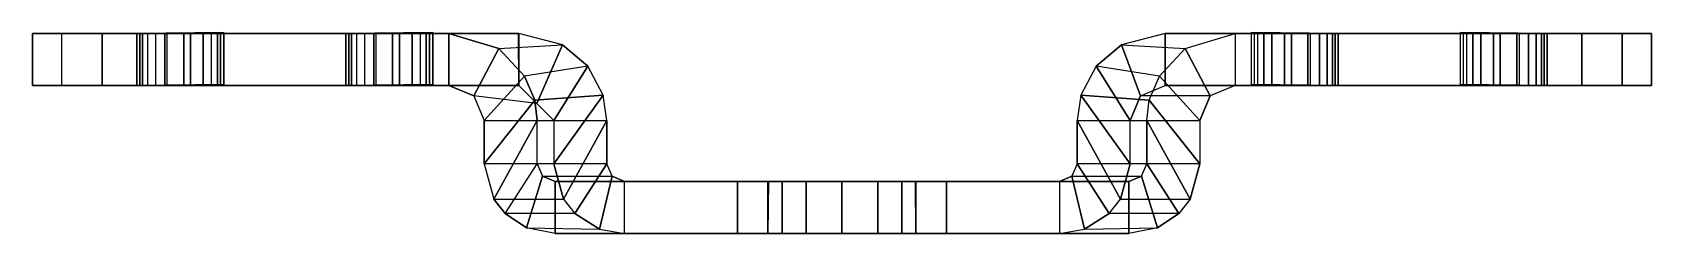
# Model space of a CAD drawing. Header units: inches. Extents: x -46.5 to 46.5, y -11.5 to 0.1.
import ezdxf

# ---------------------------------------------------------------- set-up
doc = ezdxf.new("R2010")
doc.units = ezdxf.units.IN
doc.header["$MEASUREMENT"] = 0
doc.layers.get('0').update_dxf_attribs({"linetype": 'CONTINUOUS'})

msp = doc.modelspace()

# ---------------------------------------------------------------- linework, layer by layer
for points in [[(-44.823, 0, -17.763), (-44.823, -3, -17.763), (-42.505, -3, -18.503), (-42.505, 0, -18.503)], [(-42.505, 0, 3.497), (-42.505, -3, 3.497), (-44.804, -3, 2.77), (-44.804, 0, 2.77)], [(-42.505, 0, -18.503), (-42.505, 0, 3.497), (-22.587, 0, 3.497), (-18.57, 0, -18.503)], [(-42.505, 0, 3.497), (-42.505, -3, 3.497), (-22.587, -3, 3.497), (-22.587, 0, 3.497)], [(-35.505, 0.056, -5.503), (-35.882, 0, -4.182), (-40.185, 0, -4.28), (-40.505, 0, -5.503)], [(-40.505, 0, -5.503), (-40.337, 0, -6.403), (-35.694, 0, -6.458), (-35.505, 0.056, -5.503)], [(-35.505, -2.944, -5.503), (-35.882, -3, -4.182), (-35.882, 0, -4.182), (-35.505, 0.056, -5.503)], [(-35.694, -3, -6.458), (-35.505, -2.944, -5.503), (-35.505, 0.056, -5.503), (-35.694, 0, -6.458)], [(-23.505, 0.056, -9.503), (-23.882, 0, -8.182), (-28.185, 0, -8.28), (-28.505, 0, -9.503)], [(-28.505, 0, -9.503), (-28.337, 0, -10.403), (-23.694, 0, -10.458), (-23.505, 0.056, -9.503)], [(-23.505, -2.944, -9.503), (-23.882, -3, -8.182), (-23.882, 0, -8.182), (-23.505, 0.056, -9.503)], [(-23.694, -3, -10.458), (-23.505, -2.944, -9.503), (-23.505, 0.056, -9.503), (-23.694, 0, -10.458)], [(-22.587, -3, 3.497), (-21.148, -3.587, 3.497), (-19.713, -0.876, 3.497), (-22.587, 0, 3.497)], [(18.561, 0, -18.503), (22.577, 0, 3.497), (42.495, 0, 3.497), (42.495, 0, -18.503)], [(18.561, -3, -18.503), (42.495, -3, -18.503), (42.495, 0, -18.503), (18.561, 0, -18.503)], [(22.577, -3, 3.497), (21.139, -3.587, 3.497), (19.704, -0.876, 3.497), (22.577, 0, 3.497)], [(22.577, 0, 3.497), (22.577, -3, 3.497), (42.495, -3, 3.497), (42.495, 0, 3.497)], [(28.495, 0, -9.503), (28.175, 0, -8.28), (23.873, 0, -8.182), (23.495, 0.056, -9.503)], [(23.495, 0.056, -9.503), (23.685, 0, -10.458), (28.328, 0, -10.403), (28.495, 0, -9.503)], [(23.685, 0, -10.458), (23.495, 0.056, -9.503), (23.495, -2.944, -9.503), (23.685, -3, -10.458)], [(23.495, -2.944, -9.503), (23.873, -3, -8.182), (23.873, 0, -8.182), (23.495, 0.056, -9.503)], [(40.495, 0, -5.503), (40.175, 0, -4.28), (35.873, 0, -4.182), (35.495, 0.056, -5.503)], [(35.495, 0.056, -5.503), (35.685, 0, -6.458), (40.328, 0, -6.403), (40.495, 0, -5.503)], [(35.685, 0, -6.458), (35.495, 0.056, -5.503), (35.495, -2.944, -5.503), (35.685, -3, -6.458)], [(35.495, -2.944, -5.503), (35.873, -3, -4.182), (35.873, 0, -4.182), (35.495, 0.056, -5.503)], [(-44.823, 0, -17.763), (-46.505, 0, -14.503), (-46.505, 0, -0.503), (-44.804, 0, 2.77)], [(-44.823, -3, -17.763), (-46.505, -3, -14.503), (-46.505, 0, -14.503), (-44.823, 0, -17.763)], [(-46.505, 0, -0.503), (-46.505, -3, -0.503), (-46.505, -3, -14.503), (-46.505, 0, -14.503)], [(-46.505, 0, -0.503), (-46.505, -3, -0.503), (-44.804, -3, 2.77), (-44.804, 0, 2.77)], [(-44.823, 0, -17.763), (-44.804, 0, 2.77), (-42.505, 0, 3.497), (-42.505, 0, -18.503)], [(-42.505, 0, -18.503), (-42.505, -3, -18.503), (-18.571, -3, -18.5), (-18.587, 0, -18.503)], [(-40.185, -3, -4.28), (-40.505, -3, -5.503), (-40.505, 0, -5.503), (-40.185, 0, -4.28)], [(-40.505, -3, -5.503), (-40.337, -3, -6.403), (-40.337, 0, -6.403), (-40.505, 0, -5.503)], [(-39.871, 0, -7.167), (-36.233, 0, -7.267), (-35.694, 0, -6.458), (-40.337, 0, -6.403)], [(-40.337, -3, -6.403), (-39.871, -3, -7.167), (-39.871, 0, -7.167), (-40.337, 0, -6.403)], [(-39.434, 0, -3.452), (-36.698, 0, -3.372), (-35.882, 0, -4.182), (-40.185, 0, -4.28)], [(-39.434, -3, -3.452), (-40.185, -3, -4.28), (-40.185, 0, -4.28), (-39.434, 0, -3.452)], [(-38.897, 0, -7.839), (-37.428, 0, -7.936), (-36.233, 0, -7.267), (-39.871, 0, -7.167)], [(-38.897, -3, -7.839), (-39.871, -3, -7.167), (-39.871, 0, -7.167), (-38.897, 0, -7.839)], [(-38.768, 0, -3.123), (-37.814, 0, -3.011), (-36.698, 0, -3.372), (-39.434, 0, -3.452)], [(-38.768, 0, -3.123), (-39.434, 0, -3.452), (-39.434, -3, -3.452), (-38.768, -3, -3.123)], [(-37.428, -3, -7.936), (-38.897, -3, -7.839), (-38.897, 0, -7.839), (-37.428, 0, -7.936)], [(-37.814, -3, -3.011), (-38.768, -3, -3.123), (-38.768, 0, -3.123), (-37.814, 0, -3.011)], [(-36.698, -3, -3.372), (-37.814, -3, -3.011), (-37.814, 0, -3.011), (-36.698, 0, -3.372)], [(-37.428, -3, -7.936), (-37.428, 0, -7.936), (-36.233, 0, -7.267), (-36.233, -3, -7.267)], [(-35.882, -3, -4.182), (-36.698, -3, -3.372), (-36.698, 0, -3.372), (-35.882, 0, -4.182)], [(-36.233, -3, -7.267), (-35.694, -3, -6.458), (-35.694, 0, -6.458), (-36.233, 0, -7.267)], [(-28.185, -3, -8.28), (-28.505, -3, -9.503), (-28.505, 0, -9.503), (-28.185, 0, -8.28)], [(-28.505, -3, -9.503), (-28.337, -3, -10.403), (-28.337, 0, -10.403), (-28.505, 0, -9.503)], [(-27.871, 0, -11.167), (-24.233, 0, -11.267), (-23.694, 0, -10.458), (-28.337, 0, -10.403)], [(-28.337, -3, -10.403), (-27.871, -3, -11.167), (-27.871, 0, -11.167), (-28.337, 0, -10.403)], [(-27.434, 0, -7.452), (-24.698, 0, -7.372), (-23.882, 0, -8.182), (-28.185, 0, -8.28)], [(-27.434, -3, -7.452), (-28.185, -3, -8.28), (-28.185, 0, -8.28), (-27.434, 0, -7.452)], [(-26.897, 0, -11.839), (-25.428, 0, -11.936), (-24.233, 0, -11.267), (-27.871, 0, -11.167)], [(-26.897, -3, -11.839), (-27.871, -3, -11.167), (-27.871, 0, -11.167), (-26.897, 0, -11.839)], [(-26.768, 0, -7.123), (-25.814, 0, -7.011), (-24.698, 0, -7.372), (-27.434, 0, -7.452)], [(-26.768, 0, -7.123), (-27.434, 0, -7.452), (-27.434, -3, -7.452), (-26.768, -3, -7.123)], [(-25.428, -3, -11.936), (-26.897, -3, -11.839), (-26.897, 0, -11.839), (-25.428, 0, -11.936)], [(-25.814, -3, -7.011), (-26.768, -3, -7.123), (-26.768, 0, -7.123), (-25.814, 0, -7.011)], [(-24.698, -3, -7.372), (-25.814, -3, -7.011), (-25.814, 0, -7.011), (-24.698, 0, -7.372)], [(-25.428, -3, -11.936), (-25.428, 0, -11.936), (-24.233, 0, -11.267), (-24.233, -3, -11.267)], [(-23.882, -3, -8.182), (-24.698, -3, -7.372), (-24.698, 0, -7.372), (-23.882, 0, -8.182)], [(-24.233, -3, -11.267), (-23.694, -3, -10.458), (-23.694, 0, -10.458), (-24.233, 0, -11.267)], [(-16.054, -0.665, -18.503), (-18.587, 0, -18.503), (-22.587, 0, 3.497), (-19.713, -0.876, 3.497)], [(-21.148, -3.587, 3.497), (-20.554, -5, 3.497), (-18.248, -2.454, 3.696), (-19.713, -0.876, 3.497)], [(-18.248, -2.454, 3.696), (-19.713, -0.876, 3.497), (-16.054, -0.665, -18.503), (-14.611, -1.886, -18.503)], [(-18.571, -3, -18.5), (-17.538, -4.024, -18.502), (-16.054, -0.665, -18.503), (-18.57, 0, -18.503)], [(-17.538, -4.024, -18.502), (-16.554, -5, -18.503), (-14.611, -1.886, -18.503), (-16.054, -0.665, -18.503)], [(14.601, -1.886, -18.503), (16.044, -0.665, -18.503), (19.704, -0.876, 3.497), (18.239, -2.454, 3.696)], [(16.044, -0.665, -18.503), (14.601, -1.886, -18.503), (16.549, -5, -18.477), (17.134, -3.591, -18.503)], [(19.704, -0.876, 3.497), (22.577, 0, 3.497), (18.561, 0, -18.503), (16.044, -0.665, -18.503)], [(18.561, 0, -18.503), (16.044, -0.665, -18.503), (17.134, -3.591, -18.503), (18.561, -3, -18.503)], [(21.139, -3.587, 3.497), (20.544, -5, 3.497), (18.239, -2.454, 3.696), (19.704, -0.876, 3.497)], [(28.328, 0, -10.403), (23.685, 0, -10.458), (24.224, 0, -11.267), (27.861, 0, -11.167)], [(24.224, -3, -11.267), (23.685, -3, -10.458), (23.685, 0, -10.458), (24.224, 0, -11.267)], [(28.175, 0, -8.28), (23.873, 0, -8.182), (24.689, 0, -7.372), (27.425, 0, -7.452)], [(24.689, -3, -7.372), (23.873, -3, -8.182), (23.873, 0, -8.182), (24.689, 0, -7.372)], [(27.861, 0, -11.167), (24.224, 0, -11.267), (25.419, 0, -11.936), (26.887, 0, -11.839)], [(25.419, -3, -11.936), (24.224, -3, -11.267), (24.224, 0, -11.267), (25.419, 0, -11.936)], [(27.425, 0, -7.452), (24.689, 0, -7.372), (25.804, 0, -7.011), (26.759, 0, -7.123)], [(25.804, -3, -7.011), (24.689, -3, -7.372), (24.689, 0, -7.372), (25.804, 0, -7.011)], [(25.419, -3, -11.936), (25.419, 0, -11.936), (26.887, 0, -11.839), (26.887, -3, -11.839)], [(26.759, -3, -7.123), (25.804, -3, -7.011), (25.804, 0, -7.011), (26.759, 0, -7.123)], [(27.425, -3, -7.452), (26.759, -3, -7.123), (26.759, 0, -7.123), (27.425, 0, -7.452)], [(26.887, -3, -11.839), (27.861, -3, -11.167), (27.861, 0, -11.167), (26.887, 0, -11.839)], [(28.175, -3, -8.28), (27.425, -3, -7.452), (27.425, 0, -7.452), (28.175, 0, -8.28)], [(27.861, -3, -11.167), (28.328, -3, -10.403), (28.328, 0, -10.403), (27.861, 0, -11.167)], [(28.495, -3, -9.503), (28.175, -3, -8.28), (28.175, 0, -8.28), (28.495, 0, -9.503)], [(28.328, -3, -10.403), (28.495, -3, -9.503), (28.495, 0, -9.503), (28.328, 0, -10.403)], [(40.328, 0, -6.403), (35.685, 0, -6.458), (36.224, 0, -7.267), (39.861, 0, -7.167)], [(36.224, -3, -7.267), (35.685, -3, -6.458), (35.685, 0, -6.458), (36.224, 0, -7.267)], [(40.175, 0, -4.28), (35.873, 0, -4.182), (36.689, 0, -3.372), (39.425, 0, -3.452)], [(36.689, -3, -3.372), (35.873, -3, -4.182), (35.873, 0, -4.182), (36.689, 0, -3.372)], [(39.861, 0, -7.167), (36.224, 0, -7.267), (37.419, 0, -7.936), (38.887, 0, -7.839)], [(37.419, -3, -7.936), (36.224, -3, -7.267), (36.224, 0, -7.267), (37.419, 0, -7.936)], [(39.425, 0, -3.452), (36.689, 0, -3.372), (37.804, 0, -3.011), (38.759, 0, -3.123)], [(37.804, -3, -3.011), (36.689, -3, -3.372), (36.689, 0, -3.372), (37.804, 0, -3.011)], [(37.419, -3, -7.936), (37.419, 0, -7.936), (38.887, 0, -7.839), (38.887, -3, -7.839)], [(38.759, -3, -3.123), (37.804, -3, -3.011), (37.804, 0, -3.011), (38.759, 0, -3.123)], [(39.425, -3, -3.452), (38.759, -3, -3.123), (38.759, 0, -3.123), (39.425, 0, -3.452)], [(38.887, -3, -7.839), (39.861, -3, -7.167), (39.861, 0, -7.167), (38.887, 0, -7.839)], [(40.175, -3, -4.28), (39.425, -3, -3.452), (39.425, 0, -3.452), (40.175, 0, -4.28)], [(39.861, -3, -7.167), (40.328, -3, -6.403), (40.328, 0, -6.403), (39.861, 0, -7.167)], [(40.495, -3, -5.503), (40.175, -3, -4.28), (40.175, 0, -4.28), (40.495, 0, -5.503)], [(40.328, -3, -6.403), (40.495, -3, -5.503), (40.495, 0, -5.503), (40.328, 0, -6.403)], [(42.495, 0, -18.503), (42.495, 0, 3.497), (44.795, 0, 2.77), (44.813, 0, -17.763)], [(42.495, -3, -18.503), (44.813, -3, -17.763), (44.813, 0, -17.763), (42.495, 0, -18.503)], [(44.795, -3, 2.77), (42.495, -3, 3.497), (42.495, 0, 3.497), (44.795, 0, 2.77)], [(44.795, 0, 2.77), (46.495, 0, -0.503), (46.495, 0, -14.503), (44.813, 0, -17.763)], [(46.495, -3, -0.503), (44.795, -3, 2.77), (44.795, 0, 2.77), (46.495, 0, -0.503)], [(46.495, 0, -14.503), (46.495, -3, -14.503), (44.813, -3, -17.763), (44.813, 0, -17.763)], [(46.495, -3, -14.503), (46.495, -3, -0.503), (46.495, 0, -0.503), (46.495, 0, -14.503)], [(-20.554, -5, 3.497), (-20.554, -7.5, 3.497), (-17.646, -3.829, 3.497), (-18.248, -2.454, 3.696)], [(-13.724, -3.545, -18.503), (-14.611, -1.886, -18.503), (-18.248, -2.454, 3.696), (-17.646, -3.829, 3.497)], [(-16.554, -5, -18.503), (-16.554, -7.5, -18.503), (-13.724, -3.545, -18.503), (-14.611, -1.886, -18.503)], [(17.637, -3.829, 3.497), (18.239, -2.454, 3.696), (14.601, -1.886, -18.503), (13.715, -3.547, -18.503)], [(14.601, -1.886, -18.503), (13.715, -3.547, -18.503), (16.544, -7.5, -18.503), (16.544, -5, -18.503)], [(20.544, -5, 3.497), (20.544, -7.5, 3.497), (17.637, -3.829, 3.497), (18.239, -2.454, 3.696)], [(-44.823, -3, -17.763), (-46.505, -3, -14.503), (-46.505, -3, -0.503), (-44.804, -3, 2.77)], [(-44.823, -3, -17.763), (-44.804, -3, 2.77), (-42.505, -3, 3.497), (-42.505, -3, -18.503)], [(-42.505, -3, -18.503), (-42.505, -3, 3.497), (-22.587, -3, 3.497), (-18.571, -3, -18.5)], [(-35.505, -2.944, -5.503), (-35.882, -3, -4.182), (-40.185, -3, -4.28), (-40.505, -3, -5.503)], [(-40.505, -3, -5.503), (-40.337, -3, -6.403), (-35.694, -3, -6.458), (-35.505, -2.944, -5.503)], [(-39.871, -3, -7.167), (-36.233, -3, -7.267), (-35.694, -3, -6.458), (-40.337, -3, -6.403)], [(-39.434, -3, -3.452), (-36.698, -3, -3.372), (-35.882, -3, -4.182), (-40.185, -3, -4.28)], [(-38.897, -3, -7.839), (-37.428, -3, -7.936), (-36.233, -3, -7.267), (-39.871, -3, -7.167)], [(-38.768, -3, -3.123), (-37.814, -3, -3.011), (-36.698, -3, -3.372), (-39.434, -3, -3.452)], [(-23.505, -2.944, -9.503), (-23.882, -3, -8.182), (-28.185, -3, -8.28), (-28.505, -3, -9.503)], [(-28.505, -3, -9.503), (-28.337, -3, -10.403), (-23.694, -3, -10.458), (-23.505, -2.944, -9.503)], [(-27.871, -3, -11.167), (-24.233, -3, -11.267), (-23.694, -3, -10.458), (-28.337, -3, -10.403)], [(-27.434, -3, -7.452), (-24.698, -3, -7.372), (-23.882, -3, -8.182), (-28.185, -3, -8.28)], [(-26.897, -3, -11.839), (-25.428, -3, -11.936), (-24.233, -3, -11.267), (-27.871, -3, -11.167)], [(-26.768, -3, -7.123), (-25.814, -3, -7.011), (-24.698, -3, -7.372), (-27.434, -3, -7.452)], [(-22.587, -3, 3.497), (-18.571, -3, -18.5), (-17.538, -4.024, -18.502), (-21.148, -3.587, 3.497)], [(-17.538, -4.024, -18.502), (-21.148, -3.587, 3.497), (-20.554, -5, 3.497), (-16.554, -5, -18.503)], [(-13.724, -3.547, -18.503), (-17.646, -3.829, 3.497), (-17.505, -5, 3.497), (-13.505, -5, -18.503)], [(-16.554, -7.5, -18.503), (-15.993, -9.528, -18.503), (-13.506, -5.003, -18.503), (-13.724, -3.547, -18.503)], [(13.495, -5, -18.503), (17.495, -5, 3.497), (17.637, -3.829, 3.497), (13.715, -3.547, -18.503)], [(13.715, -3.547, -18.503), (13.495, -5, -18.503), (15.983, -9.528, -18.503), (16.544, -7.5, -18.503)], [(16.549, -5, -18.477), (20.544, -5, 3.497), (21.139, -3.587, 3.497), (17.134, -3.591, -18.503)], [(21.139, -3.587, 3.497), (17.134, -3.591, -18.503), (18.561, -3, -18.503), (22.577, -3, 3.497)], [(18.561, -3, -18.503), (22.577, -3, 3.497), (42.495, -3, 3.497), (42.495, -3, -18.503)], [(28.495, -3, -9.503), (28.175, -3, -8.28), (23.873, -3, -8.182), (23.495, -2.944, -9.503)], [(23.495, -2.944, -9.503), (23.685, -3, -10.458), (28.328, -3, -10.403), (28.495, -3, -9.503)], [(28.328, -3, -10.403), (23.685, -3, -10.458), (24.224, -3, -11.267), (27.861, -3, -11.167)], [(28.175, -3, -8.28), (23.873, -3, -8.182), (24.689, -3, -7.372), (27.425, -3, -7.452)], [(27.861, -3, -11.167), (24.224, -3, -11.267), (25.419, -3, -11.936), (26.887, -3, -11.839)], [(27.425, -3, -7.452), (24.689, -3, -7.372), (25.804, -3, -7.011), (26.759, -3, -7.123)], [(40.495, -3, -5.503), (40.175, -3, -4.28), (35.873, -3, -4.182), (35.495, -2.944, -5.503)], [(35.495, -2.944, -5.503), (35.685, -3, -6.458), (40.328, -3, -6.403), (40.495, -3, -5.503)], [(40.328, -3, -6.403), (35.685, -3, -6.458), (36.224, -3, -7.267), (39.861, -3, -7.167)], [(40.175, -3, -4.28), (35.873, -3, -4.182), (36.689, -3, -3.372), (39.425, -3, -3.452)], [(39.861, -3, -7.167), (36.224, -3, -7.267), (37.419, -3, -7.936), (38.887, -3, -7.839)], [(39.425, -3, -3.452), (36.689, -3, -3.372), (37.804, -3, -3.011), (38.759, -3, -3.123)], [(42.495, -3, -18.503), (42.495, -3, 3.497), (44.795, -3, 2.77), (44.813, -3, -17.763)], [(44.795, -3, 2.77), (46.495, -3, -0.503), (46.495, -3, -14.503), (44.813, -3, -17.763)], [(-20.554, -7.5, 3.497), (-19.998, -9.519, 3.497), (-17.505, -5, 3.497), (-17.646, -3.829, 3.497)], [(20.544, -7.5, 3.497), (19.989, -9.519, 3.497), (17.495, -5, 3.497), (17.637, -3.829, 3.497)], [(-16.554, -7.5, -18.503), (-20.554, -7.5, 3.497), (-20.554, -5, 3.497), (-16.554, -5, -18.503)], [(-17.505, -5, 3.497), (-19.998, -9.519, 3.497), (-19.351, -10.34, 3.497), (-17.505, -7.5, 3.497)], [(-13.505, -7.5, -18.503), (-17.505, -7.5, 3.497), (-17.505, -5, 3.497), (-13.505, -5, -18.503)], [(-15.993, -9.528, -18.503), (-15.351, -10.34, -18.503), (-13.505, -7.5, -18.503), (-13.505, -5, -18.503)], [(13.495, -5, -18.503), (17.495, -5, 3.497), (17.495, -7.5, 3.497), (13.495, -7.5, -18.503)], [(13.495, -5, -18.503), (13.495, -7.5, -18.503), (15.342, -10.34, -18.503), (15.983, -9.528, -18.503)], [(16.544, -5, -18.503), (20.544, -5, 3.497), (20.544, -7.5, 3.497), (16.544, -7.5, -18.503)], [(19.989, -9.519, 3.497), (19.342, -10.34, 3.497), (17.495, -7.5, 3.497), (17.495, -5, 3.497)], [(-19.998, -9.519, 3.497), (-15.993, -9.528, -18.503), (-16.554, -7.5, -18.503), (-20.554, -7.5, 3.497)], [(-18.122, -11.163, 3.497), (-19.351, -10.34, 3.497), (-17.505, -7.5, 3.497), (-17.204, -8.21, 3.497)], [(-16.488, -11.5, 3.497), (-18.122, -11.163, 3.497), (-17.204, -8.21, 3.497), (-16.488, -8.5, 3.497)], [(-13.204, -8.21, -18.503), (-13.505, -7.5, -18.503), (-17.505, -7.5, 3.497), (-17.204, -8.21, 3.497)], [(-16.488, -8.5, 3.497), (-17.204, -8.21, 3.497), (-13.204, -8.21, -18.503), (-12.488, -8.5, -18.503)], [(-15.351, -10.34, -18.503), (-13.937, -11.237, -18.503), (-13.204, -8.21, -18.503), (-13.505, -7.5, -18.503)], [(-13.937, -11.237, -18.503), (-12.488, -11.5, -18.503), (-12.488, -8.5, -18.503), (-13.204, -8.21, -18.503)], [(12.479, -8.5, -18.503), (13.195, -8.21, -18.503), (17.195, -8.21, 3.497), (16.479, -8.5, 3.497)], [(13.195, -8.21, -18.503), (12.479, -8.5, -18.503), (12.479, -11.5, -18.503), (13.928, -11.237, -18.503)], [(13.495, -7.5, -18.503), (13.195, -8.21, -18.503), (13.928, -11.237, -18.503), (15.342, -10.34, -18.503)], [(17.195, -8.21, 3.497), (17.495, -7.5, 3.497), (13.495, -7.5, -18.503), (13.204, -8.21, -18.45)], [(20.544, -7.5, 3.497), (16.544, -7.5, -18.503), (15.983, -9.528, -18.503), (19.989, -9.519, 3.497)], [(18.112, -11.163, 3.497), (16.479, -11.5, 3.497), (16.479, -8.5, 3.497), (17.195, -8.21, 3.497)], [(19.342, -10.34, 3.497), (18.112, -11.163, 3.497), (17.195, -8.21, 3.497), (17.495, -7.5, 3.497)], [(-9.777, -8.5, 3.497), (-6.005, -8.5, -18.503), (-12.488, -8.5, -18.503), (-16.488, -8.5, 3.497)], [(16.479, -11.5, 3.497), (-16.488, -11.5, 3.497), (-16.488, -8.5, 3.497), (16.479, -8.5, 3.497)], [(-6.005, -8.5, -18.503), (-6.005, -11.5, -18.503), (-12.488, -11.5, -18.503), (-12.488, -8.5, -18.503)], [(-6.005, -8.5, 3.497), (-6.005, -8.5, -17.003), (-6.005, -8.5, -18.503), (-9.777, -8.5, 3.497)], [(-6.005, -8.5, 3.497), (-6.005, -8.5, -16.503), (-4.255, -8.5, -16.503), (-4.199, -8.5, 3.497)], [(-6.005, -11.5, -18.503), (-6.005, -11.5, -16.503), (-6.005, -8.5, -16.503), (-6.005, -8.5, -18.503)], [(-6.005, -11.5, -16.503), (-4.255, -11.5, -16.503), (-4.255, -8.5, -16.503), (-6.005, -8.5, -16.503)], [(-4.255, -8.5, -16.503), (-4.23, -8.5, -7.503), (-4.255, -11.5, -7.503), (-4.255, -11.5, -16.503)], [(-4.255, -11.5, -7.503), (-3.434, -11.5, -4.993), (-3.434, -8.5, -4.993), (-4.23, -8.5, -7.503)], [(-3.434, -8.5, -4.993), (-2.536, -8.5, 3.497), (-4.199, -8.5, 3.497), (-4.23, -8.5, -7.503)], [(-2.536, -8.5, 3.497), (-0.005, -8.5, 3.497), (-2.055, -8.5, -3.781), (-3.434, -8.5, -4.993)], [(-3.434, -11.5, -4.993), (-2.055, -11.5, -3.781), (-2.055, -8.5, -3.781), (-3.434, -8.5, -4.993)], [(-2.055, -8.5, -3.781), (-2.055, -8.5, -3.781), (-0.005, -8.5, -3.253), (-0.005, -8.5, 3.497)], [(-2.055, -11.5, -3.781), (-0.005, -11.5, -3.253), (-0.005, -8.5, -3.253), (-2.055, -8.5, -3.781)], [(3.425, -8.5, -4.993), (2.046, -8.5, -3.781), (-0.005, -8.5, 3.497), (2.527, -8.5, 3.497)], [(-0.005, -8.5, 3.497), (-0.005, -8.5, -3.253), (2.046, -8.5, -3.781)], [(2.046, -8.5, -3.781), (-0.005, -8.5, -3.253), (-0.005, -11.5, -3.253), (2.046, -11.5, -3.781)], [(3.425, -8.5, -4.993), (2.046, -8.5, -3.781), (2.046, -11.5, -3.781), (3.425, -11.5, -4.993)], [(4.245, -8.5, -7.503), (4.19, -8.5, 3.497), (2.527, -8.5, 3.497), (3.425, -8.5, -4.993)], [(4.22, -8.5, -7.503), (3.425, -8.5, -4.993), (3.425, -11.5, -4.993), (4.245, -11.5, -7.503)], [(4.19, -8.5, 3.497), (4.245, -8.5, -16.503), (5.995, -8.5, -16.503), (5.995, -8.5, 3.497)], [(4.245, -11.5, -16.503), (4.245, -11.5, -7.503), (4.22, -8.5, -7.503), (4.245, -8.5, -16.503)], [(4.245, -11.5, -16.503), (5.995, -11.5, -16.503), (5.995, -8.5, -16.503), (4.245, -8.5, -16.503)], [(16.479, -8.5, 3.497), (12.479, -8.5, -18.503), (5.995, -8.5, -18.503), (9.768, -8.5, 3.497)], [(9.768, -8.5, 3.497), (5.995, -8.5, -18.503), (5.995, -8.5, -17.003), (5.995, -8.5, 3.497)], [(12.479, -8.5, -18.503), (12.479, -11.5, -18.503), (5.995, -11.5, -18.503), (5.995, -8.5, -18.503)], [(5.995, -8.5, -18.503), (5.995, -8.5, -16.503), (5.995, -11.5, -16.503), (5.995, -11.5, -18.503)], [(-15.351, -10.34, -18.503), (-19.351, -10.34, 3.497), (-19.998, -9.519, 3.497), (-15.993, -9.528, -18.503)], [(15.983, -9.528, -18.503), (19.989, -9.519, 3.497), (19.342, -10.34, 3.497), (15.342, -10.34, -18.503)], [(-19.351, -10.34, 3.497), (-18.122, -11.163, 3.497), (-13.937, -11.237, -18.503), (-15.351, -10.34, -18.503)], [(15.342, -10.34, -18.503), (13.928, -11.237, -18.503), (18.112, -11.163, 3.497), (19.342, -10.34, 3.497)], [(-13.937, -11.237, -18.503), (-12.488, -11.5, -18.503), (-16.488, -11.5, 3.497), (-18.122, -11.163, 3.497)], [(-9.777, -11.5, 3.497), (-6.005, -11.5, -18.503), (-12.488, -11.5, -18.503), (-16.488, -11.5, 3.497)], [(-6.005, -11.5, 3.497), (-6.005, -11.5, -17.003), (-6.005, -11.5, -18.503), (-9.777, -11.5, 3.497)], [(-6.005, -11.5, 3.497), (-6.005, -11.5, -16.503), (-4.255, -11.5, -16.503), (-4.199, -11.5, 3.497)], [(-3.434, -11.5, -4.993), (-2.536, -11.5, 3.497), (-4.199, -11.5, 3.497), (-4.255, -11.5, -7.503)], [(-2.536, -11.5, 3.497), (-0.005, -11.5, 3.497), (-2.055, -11.5, -3.781), (-3.434, -11.5, -4.993)], [(-2.055, -11.5, -3.781), (-2.055, -11.5, -3.781), (-0.005, -11.5, -3.253), (-0.005, -11.5, 3.497)], [(3.425, -11.5, -4.993), (2.046, -11.5, -3.781), (-0.005, -11.5, 3.497), (2.527, -11.5, 3.497)], [(-0.005, -11.5, 3.497), (-0.005, -11.5, -3.253), (2.046, -11.5, -3.781)], [(4.245, -11.5, -7.503), (4.19, -11.5, 3.497), (2.527, -11.5, 3.497), (3.425, -11.5, -4.993)], [(4.19, -11.5, 3.497), (4.245, -11.5, -16.503), (5.995, -11.5, -16.503), (5.995, -11.5, 3.497)], [(16.479, -11.5, 3.497), (12.479, -11.5, -18.503), (5.995, -11.5, -18.503), (9.768, -11.5, 3.497)], [(9.768, -11.5, 3.497), (5.995, -11.5, -18.503), (5.995, -11.5, -17.003), (5.995, -11.5, 3.497)], [(18.112, -11.163, 3.497), (16.479, -11.5, 3.497), (12.479, -11.5, -18.503), (13.928, -11.237, -18.503)]]:
    msp.add_3dface(points)

doc.saveas('drawing.dxf')
